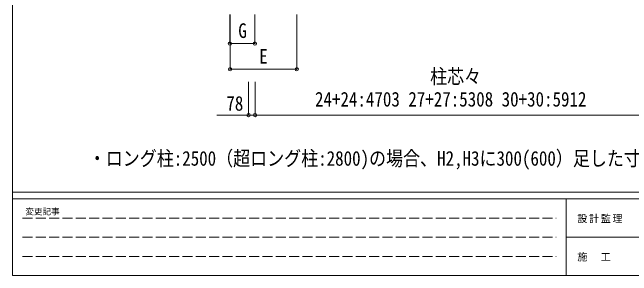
# Model space of a CAD drawing. Units: millimetres, scale not verified. Extents: x -11243 to 11243, y -7760 to 7760.
# Drawn here: x -11243 to -3812, y -7760 to -4601 of the extents above; entities that cross this region are included whole.
import ezdxf
from ezdxf.enums import TextEntityAlignment as Align

# ---------------------------------------------------------------- set-up
doc = ezdxf.new("R2010")
doc.units = ezdxf.units.MM
doc.header["$LTSCALE"] = 40
doc.header["$PDMODE"] = 32
doc.header["$PDSIZE"] = 40
doc.linetypes.add('DASHED3', pattern=[4, 3, -1])
doc.layers.add('0-6_OTH_LINE', color=6, linetype='Continuous', lineweight=9)
doc.layers.add('F-0_240', color=7, linetype='Continuous', lineweight=9)
doc.styles.add('ＭＳ ゴシック', font='')
doc.styles.get('ＭＳ ゴシック').set_extended_font_data('MS Gothic')

msp = doc.modelspace()

# ---------------------------------------------------------------- linework, layer by layer
at = {"layer": '0-6_OTH_LINE'}
for p, q in [((-8631.65, -4974.5), (-8631.65, -4624.52)), ((-8631.4, -5283.64), (-8631.4, -4624.5)), ((-8331.65, -4974.5), (-8331.65, -4624.52)), ((-7831.4, -5283.64), (-7831.4, -4624.5)), ((-8631.65, -4974.5), (-8331.65, -4974.5)), ((-8631.4, -5283.64), (-7831.4, -5283.64)), ((-8409.23, -5833.64), (-8409.23, -5433.64)), ((-8331.48, -5833.64), (-8331.48, -5433.64)), ((-8790.78, -5833.64), (-8409.23, -5833.64)), ((-8409.23, -5833.64), (-8331.48, -5833.64))]:
    msp.add_line(p, q, dxfattribs=at)
msp.add_lwpolyline([(-2946.14, -5833.64), (-3023.89, -5833.64), (-8331.48, -5833.64)], dxfattribs=at)
for p in [(-8631.65, -4974.5), (-8331.65, -4974.5), (-8631.4, -5283.64), (-7831.4, -5283.64), (-8409.23, -5833.64), (-8331.48, -5833.64)]:
    msp.add_point(p, dxfattribs=at)
at = {"layer": 'F-0_240', "color": 5}
for p, q in [((-11242.74, 7760), (-11242.74, -7760)), ((-11242.74, -6760), (10677.26, -6760)), ((-11242.74, -6840), (7121.58, -6840)), ((-4598.42, -6840), (-4598.42, -7760)), ((-4598.42, -7300), (3601.58, -7300)), ((-11242.74, -7760), (10677.26, -7760))]:
    msp.add_line(p, q, dxfattribs=at)
at = {"layer": 'F-0_240', "color": 4, "linetype": 'DASHED3'}
for p, q in [((-11122.75, -7070), (-4718.42, -7070)), ((-11122.75, -7300), (-4718.42, -7300)), ((-11122.75, -7530), (-4718.42, -7530))]:
    msp.add_line(p, q, dxfattribs=at)

# ---------------------------------------------------------------- texts
at = {"layer": '0-6_OTH_LINE', "color": 7, "style": 'ＭＳ ゴシック', "width": 0.85}
for s, p in [('G', (-8531.65, -4960.66)), ('E', (-8281.4, -5269.8)), ('柱芯々', (-6230.31, -5509.84)), ('24+24:4703 27+27:5308 30+30:5912', (-7611.07, -5783.54)), ('78', (-8675.41, -5833.44)), ('・ロング柱:2500（超ロング柱:2800)の場合、H2,H3に300(600）足した寸法にしてください。', (-10326.79, -6493.65))]:
    msp.add_text(s, height=176, dxfattribs=at).set_placement(p, align=Align.BOTTOM_LEFT)
at = {"layer": 'F-0_240', "style": 'ＭＳ ゴシック'}
msp.add_text('変更記事', height=73.31, dxfattribs=at).set_placement((-11086.44, -7050), align=Align.BOTTOM_LEFT)
at = {"layer": 'F-0_240', "char_height": 87.98, "attachment_point": 7, "style": 'ＭＳ ゴシック'}
for s, insert in [('\\T1.17;設計監理', (-4463.32, -7130)), ('\\T1.17;施\u3000工', (-4463.32, -7590))]:
    msp.add_mtext(s, dxfattribs=dict(at, insert=insert))

doc.saveas('drawing.dxf')
